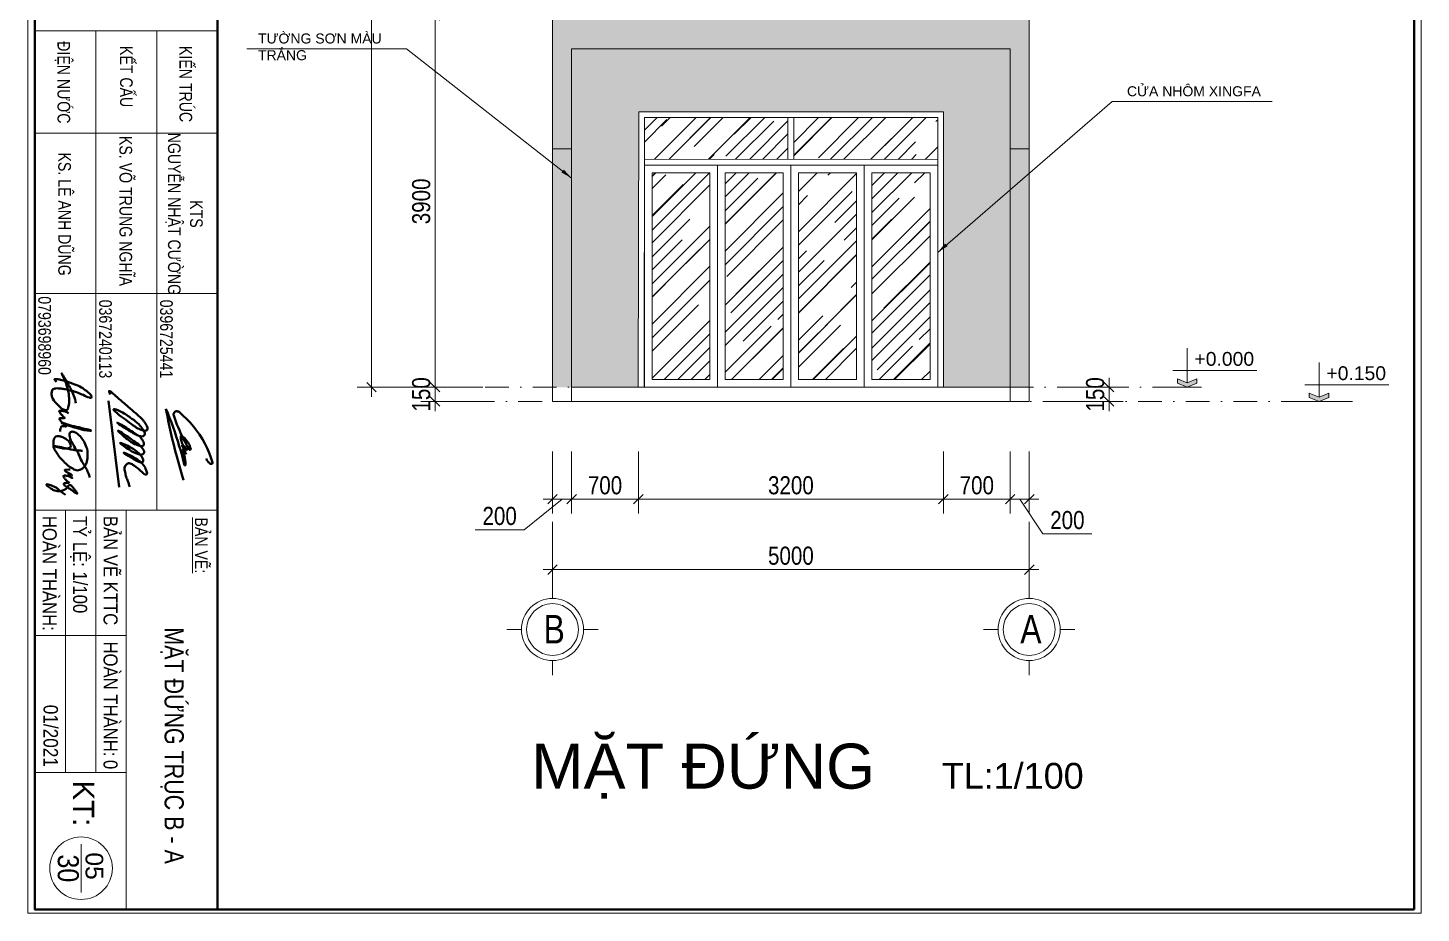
# Model space of a CAD drawing. Header units: inches. Extents: x 921646 to 2157952, y -92667 to 262089.
# Drawn here: x 1945051 to 1959666, y 166334 to 175624 of the extents above; entities that cross this region are included whole.
import ezdxf
from ezdxf.enums import TextEntityAlignment as Align

# ---------------------------------------------------------------- set-up
doc = ezdxf.new("R2010")
doc.units = ezdxf.units.IN
doc.header["$MEASUREMENT"] = 0
doc.linetypes.add('DASHDOT', pattern=[1, 0.5, -0.25, 0, -0.25])
doc.layers.get('0').update_dxf_attribs({"lineweight": 9})
doc.layers.get('DEFPOINTS').update_dxf_attribs({"lineweight": 9})
doc.layers.add('02-TEXT', color=7, linetype='Continuous')
for name, color, linetype, lineweight in [('04-TRUC', 40, 'DASHDOT', 9), ('09-DIMOUT', 251, 'Continuous', 9), ('11 CUA', 42, 'Continuous', 15), ('13 TRICH DAN', 134, 'Continuous', 9), ('13-VATDUNG', 104, 'Continuous', 13), ('15 TEXT', 134, 'Continuous', 15), ('6 DIM KICH THUOC', 8, 'Continuous', 9), ('Cp Net Manh 0.15', 8, 'Continuous', 15), ('Cp Net Thep 0.40', 2, 'Continuous', 40), ('Cp Text 0.15', 3, 'Continuous', 15), ('dim', 252, 'Continuous', 9)]:
    doc.layers.add(name, color=color, linetype=linetype, lineweight=lineweight)
doc.styles.add('ARIAL', font='arial.ttf')
doc.styles.add('C', font='VHARIAL.TTF')
doc.styles.add('CHU', font='arial.ttf')
doc.styles.add('IN', font='VHARIAL.TTF')
doc.styles.add('tvsimil', font='tvsimli.shx', dxfattribs={"width": 0.85})
doc.styles.add('VHELVEN', font='VHELVEN.TTF')
doc.styles.add('VNI-HELVE', font='VHELVEB.TTF', dxfattribs={"width": 0.8})
doc.dimstyles.new('DIM 100 - cp1601 nho', dxfattribs={"dimtxt": 190, "dimasz": 100, "dimexe": 150, "dimexo": 100, "dimgap": 50, "dimtad": 1, "dimdec": 0, "dimrnd": 1, "dimzin": 0, "dimdsep": 32, "dimtxsty": 'tvsimil', "dimblk": 'OBLIQUE', "dimcen": -0.09, "dimdle": 100, "dimclrd": 15, "dimclre": 15, "dimclrt": 3, "dimadec": 0, "dimazin": 0, "dimtfac": 1, "dimtdec": 0, "dimtix": 1, "dimtmove": 1, "dimatfit": 3, "dimfxl": 500, "dimfxlon": 1, "dimtolj": 1, "dimtzin": 0, "dimlwd": -1, "dimlwe": -1, "dimarcsym": 0})
doc.dimstyles.new('VJC100', dxfattribs={"dimscale": 1.2, "dimtxt": 200, "dimasz": 100, "dimexe": 100, "dimexo": 0, "dimgap": 60, "dimtad": 1, "dimdec": 0, "dimlfac": -1, "dimzin": 9, "dimdsep": 46, "dimtxsty": 'CHU', "dimblk": 'ARCHTICK', "dimcen": 0.9, "dimdle": 100, "dimclrd": 251, "dimclre": 251, "dimclrt": 3, "dimadec": 0, "dimazin": 0, "dimtfac": 1, "dimtdec": 0, "dimtix": 1, "dimtmove": 2, "dimatfit": 3, "dimfxl": 500, "dimtolj": 1, "dimtzin": 0, "dimlwd": 13, "dimlwe": 9, "dimarcsym": 0})

# ---------------------------------------------------------------- blocks, each defined once
blk = doc.blocks.new('_Oblique')
at = {"color": 0, "linetype": 'ByBlock', "lineweight": -2}
blk.add_line((-0.5, -0.5), (0.5, 0.5), dxfattribs=at)
blk = doc.blocks.new('*D185')
at = {"layer": 'DEFPOINTS', "color": 0, "transparency": 16777216}
for p in [(1949323, 175753), (1949795, 175753), (1949795, 171853)]:
    blk.add_point(p, dxfattribs=at)
at = {"layer": 'dim', "color": 15, "linetype": 'Continuous', "transparency": 16777216}
for p, q in [((1949323, 171753), (1949323, 175853)), ((1949695, 175753), (1949173, 175753)), ((1949695, 171853), (1949173, 171853))]:
    blk.add_line(p, q, dxfattribs=at)
at = {"layer": 'dim', "color": 15, "transparency": 16777216, "xscale": 100, "yscale": 100, "zscale": 100}
for p, rotation in [((1949323, 175753), 90), ((1949323, 171853), 270)]:
    blk.add_blockref('_Oblique', p, dxfattribs=dict(at, rotation=rotation))
at = {"layer": 'dim', "color": 3, "transparency": 16777216, "insert": (1949178, 173803), "char_height": 190, "attachment_point": 5, "rotation": 90, "style": 'tvsimil'}
blk.add_mtext('\\A1;3900', dxfattribs=at)
blk = doc.blocks.new('*D188')
at = {"layer": 'DEFPOINTS', "color": 0, "transparency": 16777216}
for p in [(1949795, 183853), (1948656, 171853), (1949795, 171853)]:
    blk.add_point(p, dxfattribs=at)
at = {"layer": 'dim', "color": 15, "linetype": 'Continuous', "transparency": 16777216}
for p, q in [((1949156, 183853), (1948506, 183853)), ((1948656, 183953), (1948656, 171753)), ((1949156, 171853), (1948506, 171853))]:
    blk.add_line(p, q, dxfattribs=at)
at = {"layer": 'dim', "color": 15, "transparency": 16777216, "xscale": 100, "yscale": 100, "zscale": 100}
for p, rotation in [((1948656, 183853), 90), ((1948656, 171853), 270)]:
    blk.add_blockref('_Oblique', p, dxfattribs=dict(at, rotation=rotation))
at = {"layer": 'dim', "color": 3, "transparency": 16777216, "insert": (1948511, 177853), "char_height": 190, "attachment_point": 5, "rotation": 90, "style": 'tvsimil'}
blk.add_mtext('\\A1;12000', dxfattribs=at)
blk = doc.blocks.new('*D189')
at = {"layer": 'DEFPOINTS', "color": 0, "transparency": 16777216}
for p in [(1950175, 171853), (1949323, 171703), (1950175, 171703)]:
    blk.add_point(p, dxfattribs=at)
at = {"layer": 'dim', "color": 15, "linetype": 'Continuous', "transparency": 16777216}
for p, q in [((1949323, 171853), (1949323, 171953)), ((1949823, 171853), (1949173, 171853)), ((1949323, 171853), (1949323, 171703)), ((1949823, 171703), (1949173, 171703)), ((1949323, 171703), (1949323, 171603))]:
    blk.add_line(p, q, dxfattribs=at)
at = {"layer": 'dim', "color": 15, "transparency": 16777216, "xscale": 100, "yscale": 100, "zscale": 100}
for p, rotation in [((1949323, 171853), 270), ((1949323, 171703), 90)]:
    blk.add_blockref('_Oblique', p, dxfattribs=dict(at, rotation=rotation))
at = {"layer": 'dim', "color": 3, "transparency": 16777216, "insert": (1949178, 171778), "char_height": 190, "attachment_point": 5, "rotation": 90, "style": 'tvsimil'}
blk.add_mtext('\\A1;150', dxfattribs=at)
blk = doc.blocks.new('*D190')
at = {"layer": 'DEFPOINTS', "color": 0, "transparency": 16777216}
for p in [(1950555, 170927), (1955555, 170927), (1955555, 169939)]:
    blk.add_point(p, dxfattribs=at)
at = {"layer": 'dim', "color": 15, "linetype": 'Continuous', "transparency": 16777216}
for p, q in [((1950555, 170439), (1950555, 169789)), ((1955555, 170439), (1955555, 169789)), ((1950455, 169939), (1955655, 169939))]:
    blk.add_line(p, q, dxfattribs=at)
at = {"layer": 'dim', "color": 15, "transparency": 16777216, "xscale": 100, "yscale": 100, "zscale": 100, "rotation": 180}
blk.add_blockref('_Oblique', (1950555, 169939), dxfattribs=at)
at = {"layer": 'dim', "color": 15, "transparency": 16777216, "xscale": 100, "yscale": 100, "zscale": 100}
blk.add_blockref('_Oblique', (1955555, 169939), dxfattribs=at)
at = {"layer": 'dim', "color": 3, "transparency": 16777216, "insert": (1953055, 170084), "char_height": 190, "attachment_point": 5, "style": 'tvsimil'}
blk.add_mtext('\\A1;5000', dxfattribs=at)
blk = doc.blocks.new('cao do')
at = {"layer": '15 TEXT'}
h = blk.add_hatch(color=256, dxfattribs=at)
h.dxf.hatch_style = 1
h.paths.add_polyline_path([(155, 47), (261, 90), (261, 42), (155, 0), (49, 42), (49, 90)])
for p, q in [((0, 181), (911, 181)), ((0, 0), (310, 0))]:
    blk.add_line(p, q, dxfattribs=at)
blk.add_lwpolyline([(155, 424), (155, 47)], dxfattribs=at)
blk.add_lwpolyline([(155, 47), (261, 90), (261, 42), (155, 0), (49, 42), (49, 90)], close=True, dxfattribs=at)
at = {"layer": '15 TEXT', "color": 3, "style": 'ARIAL'}
blk.add_attdef('%%P0,000', text='', height=150, dxfattribs=at).set_placement((558, 307), align=Align.MIDDLE_CENTER)
blk = doc.blocks.new('*D142')
at = {"layer": 'DEFPOINTS', "color": 0, "transparency": 16777216}
for p in [(1950555, 171703), (1950755, 171703), (1950755, 170678)]:
    blk.add_point(p, dxfattribs=at)
at = {"layer": 'dim', "color": 15, "linetype": 'Continuous', "transparency": 16777216}
for p, q in [((1950555, 171178), (1950555, 170528)), ((1950755, 171178), (1950755, 170528)), ((1950655, 170678), (1950257, 170356)), ((1950455, 170678), (1950855, 170678)), ((1950257, 170356), (1949742, 170356))]:
    blk.add_line(p, q, dxfattribs=at)
at = {"layer": 'dim', "color": 15, "transparency": 16777216, "xscale": 100, "yscale": 100, "zscale": 100, "rotation": 180}
blk.add_blockref('_Oblique', (1950555, 170678), dxfattribs=at)
at = {"layer": 'dim', "color": 15, "transparency": 16777216, "xscale": 100, "yscale": 100, "zscale": 100}
blk.add_blockref('_Oblique', (1950755, 170678), dxfattribs=at)
at = {"layer": 'dim', "color": 3, "transparency": 16777216, "insert": (1950000, 170501), "char_height": 190, "attachment_point": 5, "style": 'tvsimil'}
blk.add_mtext('\\A1;200', dxfattribs=at)
blk = doc.blocks.new('*D143')
at = {"layer": 'DEFPOINTS', "color": 0, "transparency": 16777216}
for p in [(1951455, 171853), (1950755, 171703), (1951455, 170678)]:
    blk.add_point(p, dxfattribs=at)
at = {"layer": 'dim', "color": 15, "linetype": 'Continuous', "transparency": 16777216}
for p, q in [((1950755, 171178), (1950755, 170528)), ((1951455, 171178), (1951455, 170528)), ((1950655, 170678), (1951555, 170678))]:
    blk.add_line(p, q, dxfattribs=at)
at = {"layer": 'dim', "color": 15, "transparency": 16777216, "xscale": 100, "yscale": 100, "zscale": 100, "rotation": 180}
blk.add_blockref('_Oblique', (1950755, 170678), dxfattribs=at)
at = {"layer": 'dim', "color": 15, "transparency": 16777216, "xscale": 100, "yscale": 100, "zscale": 100}
blk.add_blockref('_Oblique', (1951455, 170678), dxfattribs=at)
at = {"layer": 'dim', "color": 3, "transparency": 16777216, "insert": (1951105, 170823), "char_height": 190, "attachment_point": 5, "style": 'tvsimil'}
blk.add_mtext('\\A1;700', dxfattribs=at)
blk = doc.blocks.new('*D144')
at = {"layer": 'DEFPOINTS', "color": 0, "transparency": 16777216}
for p in [(1951455, 171853), (1954655, 171853), (1954655, 170678)]:
    blk.add_point(p, dxfattribs=at)
at = {"layer": 'dim', "color": 15, "linetype": 'Continuous', "transparency": 16777216}
for p, q in [((1951455, 171178), (1951455, 170528)), ((1954655, 171178), (1954655, 170528)), ((1951355, 170678), (1954755, 170678))]:
    blk.add_line(p, q, dxfattribs=at)
at = {"layer": 'dim', "color": 15, "transparency": 16777216, "xscale": 100, "yscale": 100, "zscale": 100, "rotation": 180}
blk.add_blockref('_Oblique', (1951455, 170678), dxfattribs=at)
at = {"layer": 'dim', "color": 15, "transparency": 16777216, "xscale": 100, "yscale": 100, "zscale": 100}
blk.add_blockref('_Oblique', (1954655, 170678), dxfattribs=at)
at = {"layer": 'dim', "color": 3, "transparency": 16777216, "insert": (1953055, 170823), "char_height": 190, "attachment_point": 5, "style": 'tvsimil'}
blk.add_mtext('\\A1;3200', dxfattribs=at)
blk = doc.blocks.new('*D145')
at = {"layer": 'DEFPOINTS', "color": 0, "transparency": 16777216}
for p in [(1954655, 171853), (1955355, 171853), (1955355, 170678)]:
    blk.add_point(p, dxfattribs=at)
at = {"layer": 'dim', "color": 15, "linetype": 'Continuous', "transparency": 16777216}
for p, q in [((1954655, 171178), (1954655, 170528)), ((1955355, 171178), (1955355, 170528)), ((1954555, 170678), (1955455, 170678))]:
    blk.add_line(p, q, dxfattribs=at)
at = {"layer": 'dim', "color": 15, "transparency": 16777216, "xscale": 100, "yscale": 100, "zscale": 100, "rotation": 180}
blk.add_blockref('_Oblique', (1954655, 170678), dxfattribs=at)
at = {"layer": 'dim', "color": 15, "transparency": 16777216, "xscale": 100, "yscale": 100, "zscale": 100}
blk.add_blockref('_Oblique', (1955355, 170678), dxfattribs=at)
at = {"layer": 'dim', "color": 3, "transparency": 16777216, "insert": (1955005, 170823), "char_height": 190, "attachment_point": 5, "style": 'tvsimil'}
blk.add_mtext('\\A1;700', dxfattribs=at)
blk = doc.blocks.new('*D146')
at = {"layer": 'DEFPOINTS', "color": 0, "transparency": 16777216}
for p in [(1955355, 171853), (1955555, 171703), (1955555, 170678)]:
    blk.add_point(p, dxfattribs=at)
at = {"layer": 'dim', "color": 15, "linetype": 'Continuous', "transparency": 16777216}
for p, q in [((1955355, 171178), (1955355, 170528)), ((1955555, 171178), (1955555, 170528)), ((1955255, 170678), (1955655, 170678)), ((1955455, 170678), (1955697, 170313)), ((1955697, 170313), (1956212, 170313))]:
    blk.add_line(p, q, dxfattribs=at)
at = {"layer": 'dim', "color": 15, "transparency": 16777216, "xscale": 100, "yscale": 100, "zscale": 100, "rotation": 180}
blk.add_blockref('_Oblique', (1955355, 170678), dxfattribs=at)
at = {"layer": 'dim', "color": 15, "transparency": 16777216, "xscale": 100, "yscale": 100, "zscale": 100}
blk.add_blockref('_Oblique', (1955555, 170678), dxfattribs=at)
at = {"layer": 'dim', "color": 3, "transparency": 16777216, "insert": (1955955, 170458), "char_height": 190, "attachment_point": 5, "style": 'tvsimil'}
blk.add_mtext('\\A1;200', dxfattribs=at)
blk = doc.blocks.new('*D147')
at = {"layer": 'DEFPOINTS', "color": 0, "transparency": 16777216}
for p in [(1955555, 171853), (1955555, 171703), (1956392, 171703)]:
    blk.add_point(p, dxfattribs=at)
at = {"layer": 'dim', "color": 15, "linetype": 'Continuous', "transparency": 16777216}
for p, q in [((1956392, 171853), (1956392, 171953)), ((1955892, 171853), (1956542, 171853)), ((1956392, 171853), (1956392, 171703)), ((1955892, 171703), (1956542, 171703)), ((1956392, 171703), (1956392, 171603))]:
    blk.add_line(p, q, dxfattribs=at)
at = {"layer": 'dim', "color": 15, "transparency": 16777216, "xscale": 100, "yscale": 100, "zscale": 100}
for p, rotation in [((1956392, 171853), 270), ((1956392, 171703), 90)]:
    blk.add_blockref('_Oblique', p, dxfattribs=dict(at, rotation=rotation))
at = {"layer": 'dim', "color": 3, "transparency": 16777216, "insert": (1956247, 171778), "char_height": 190, "attachment_point": 5, "rotation": 90, "style": 'tvsimil'}
blk.add_mtext('\\A1;150', dxfattribs=at)
blk = doc.blocks.new('_ArchTick')
at = {"layer": 'dim', "const_width": 0.15}
blk.add_lwpolyline([(0.2, 0.2), (-0.2, -0.2)], dxfattribs=at)
blk = doc.blocks.new('Khung Ht dep')
for p, q in [((17870, 4392), (17870, 1792)), ((19329, 4392), (19329, 1792)), ((21612, 4392), (21612, 1792)), ((24693, 4392), (24693, 1792)), ((17870, 3525), (24693, 3525)), ((24693, 3092), (30380, 3092)), ((17870, 2658), (24693, 2658))]:
    blk.add_line(p, q)
at = {"ltscale": 100}
blk.add_line((29447, 2449), (30135, 2449), dxfattribs=at)
blk.add_circle((29791, 2449), 445, dxfattribs=at)
at = {"layer": 'Cp Net Thep 0.40', "color": 106}
blk.add_line((3162, 4392), (30380, 4392), dxfattribs=at)
at = {"layer": 'Cp Net Thep 0.40'}
for p, q in [((23620, 4135), (23682, 4174)), ((23682, 4174), (23746, 4209)), ((23746, 4209), (23811, 4242)), ((23811, 4242), (23878, 4271)), ((23878, 4271), (23946, 4297)), ((23946, 4297), (24016, 4319)), ((23959, 4230), (23967, 4233)), ((23967, 4233), (23976, 4236)), ((23976, 4236), (23984, 4240)), ((23984, 4240), (23991, 4245)), ((23991, 4245), (23999, 4250)), ((23999, 4250), (24006, 4255)), ((24006, 4255), (24012, 4262)), ((24012, 4262), (24019, 4268)), ((24016, 4319), (24019, 4320)), ((24019, 4320), (24021, 4320)), ((24019, 4268), (24024, 4275)), ((24021, 4320), (24024, 4319)), ((24024, 4319), (24027, 4318)), ((24024, 4275), (24029, 4283)), ((24027, 4318), (24030, 4317)), ((24029, 4283), (24033, 4291)), ((24030, 4317), (24032, 4315)), ((24032, 4315), (24034, 4313)), ((24033, 4291), (24037, 4299)), ((24034, 4313), (24036, 4310)), ((24036, 4310), (24037, 4308)), ((24037, 4308), (24037, 4305)), ((24037, 4305), (24038, 4302)), ((24038, 4302), (24037, 4299)), ((23395, 3950), (23448, 4000)), ((23448, 4000), (23503, 4048)), ((23503, 4048), (23560, 4093)), ((23560, 4093), (23620, 4135)), ((23733, 3971), (23717, 3960)), ((23750, 3980), (23733, 3971)), ((23767, 3989), (23750, 3980)), ((23753, 3944), (23792, 3965)), ((23785, 3996), (23767, 3989)), ((23803, 4003), (23785, 3996)), ((23792, 3965), (23830, 3987)), ((23822, 4008), (23803, 4003)), ((23822, 4008), (23819, 4007)), ((23825, 4008), (23822, 4008)), ((23827, 4008), (23825, 4008)), ((23830, 4006), (23827, 4008)), ((23832, 4005), (23830, 4006)), ((23830, 3987), (23832, 3989)), ((23834, 4002), (23832, 4005)), ((23832, 3989), (23834, 3991)), ((23835, 4000), (23834, 4002)), ((23834, 3991), (23835, 3994)), ((23836, 3997), (23835, 4000)), ((23835, 3994), (23836, 3997)), ((23288, 3823), (23286, 3813)), ((23286, 3813), (23287, 3803)), ((23287, 3803), (23290, 3793)), ((23292, 3833), (23288, 3823)), ((23290, 3793), (23295, 3785)), ((23297, 3842), (23292, 3833)), ((23295, 3785), (23302, 3777)), ((23297, 3842), (23345, 3897)), ((23302, 3777), (23310, 3771)), ((23310, 3771), (23319, 3767)), ((23319, 3767), (23329, 3765)), ((23339, 3765), (23349, 3767)), ((23345, 3897), (23395, 3950)), ((23349, 3767), (23391, 3781)), ((23391, 3781), (23432, 3797)), ((23432, 3797), (23473, 3813)), ((23473, 3813), (23514, 3830)), ((23580, 3781), (23513, 3758)), ((23514, 3830), (23555, 3847)), ((23555, 3847), (23595, 3865)), ((23647, 3804), (23580, 3781)), ((23595, 3865), (23635, 3884)), ((23634, 3876), (23633, 3874)), ((23633, 3874), (23634, 3872)), ((23635, 3879), (23634, 3877)), ((23634, 3877), (23634, 3876)), ((23634, 3872), (23634, 3871)), ((23634, 3871), (23635, 3869)), ((23635, 3884), (23641, 3887)), ((23641, 3887), (23635, 3879)), ((23635, 3869), (23636, 3868)), ((23636, 3868), (23637, 3867)), ((23637, 3867), (23639, 3866)), ((23639, 3866), (23640, 3866)), ((23640, 3866), (23642, 3866)), ((23641, 3887), (23675, 3903)), ((23646, 3894), (23641, 3887)), ((23642, 3866), (23660, 3867)), ((23642, 3866), (23644, 3866)), ((23659, 3909), (23646, 3894)), ((23714, 3825), (23647, 3804)), ((23672, 3923), (23659, 3909)), ((23660, 3867), (23678, 3869)), ((23686, 3936), (23672, 3923)), ((23675, 3903), (23714, 3923)), ((23678, 3869), (23696, 3872)), ((23678, 3747), (23763, 3768)), ((23701, 3949), (23686, 3936)), ((23696, 3872), (23714, 3877)), ((23717, 3960), (23701, 3949)), ((23714, 3923), (23753, 3944)), ((23714, 3877), (23731, 3882)), ((23782, 3846), (23714, 3825)), ((23731, 3882), (23748, 3889)), ((23748, 3889), (23765, 3896)), ((23763, 3768), (23848, 3789)), ((23765, 3896), (23772, 3900)), ((23769, 3896), (23768, 3895)), ((23768, 3895), (23768, 3893)), ((23768, 3893), (23768, 3892)), ((23768, 3892), (23768, 3891)), ((23768, 3891), (23769, 3890)), ((23772, 3900), (23769, 3896)), ((23769, 3890), (23769, 3889)), ((23769, 3889), (23770, 3888)), ((23770, 3888), (23772, 3887)), ((23772, 3900), (23781, 3905)), ((23773, 3902), (23772, 3900)), ((23772, 3887), (23773, 3887)), ((23778, 3908), (23773, 3902)), ((23773, 3887), (23774, 3887)), ((23774, 3887), (23775, 3887)), ((23775, 3887), (23777, 3887)), ((23777, 3887), (23787, 3891)), ((23783, 3913), (23778, 3908)), ((23781, 3905), (23797, 3914)), ((23849, 3866), (23782, 3846)), ((23787, 3919), (23783, 3913)), ((23793, 3924), (23787, 3919)), ((23787, 3891), (23798, 3895)), ((23798, 3929), (23793, 3924)), ((23797, 3914), (23812, 3924)), ((23803, 3934), (23798, 3929)), ((23798, 3895), (23808, 3899)), ((23809, 3938), (23803, 3934)), ((23808, 3899), (23818, 3904)), ((23815, 3943), (23809, 3938)), ((23812, 3924), (23826, 3936)), ((23821, 3947), (23815, 3943)), ((23818, 3904), (23828, 3908)), ((23827, 3951), (23821, 3947)), ((23826, 3936), (23840, 3948)), ((23834, 3954), (23827, 3951)), ((23828, 3908), (23839, 3913)), ((23835, 3955), (23834, 3954)), ((23836, 3955), (23835, 3955)), ((23837, 3956), (23836, 3955)), ((23838, 3955), (23837, 3956)), ((23838, 3900), (23837, 3899)), ((23837, 3899), (23837, 3898)), ((23837, 3898), (23837, 3897)), ((23837, 3897), (23837, 3897)), ((23837, 3897), (23837, 3896)), ((23837, 3896), (23838, 3895)), ((23839, 3955), (23838, 3955)), ((23843, 3904), (23838, 3900)), ((23838, 3900), (23838, 3900)), ((23838, 3895), (23839, 3894)), ((23838, 3895), (23838, 3895)), ((23840, 3954), (23839, 3955)), ((23839, 3913), (23849, 3918)), ((23839, 3894), (23840, 3894)), ((23841, 3953), (23840, 3954)), ((23840, 3948), (23841, 3949)), ((23840, 3894), (23841, 3894)), ((23841, 3952), (23841, 3953)), ((23841, 3951), (23841, 3952)), ((23841, 3950), (23841, 3951)), ((23841, 3949), (23841, 3950)), ((23841, 3894), (23857, 3900)), ((23841, 3894), (23842, 3894)), ((23847, 3908), (23843, 3904)), ((23852, 3912), (23847, 3908)), ((23848, 3789), (23933, 3811)), ((23849, 3918), (23859, 3923)), ((23917, 3885), (23849, 3866)), ((23857, 3916), (23852, 3912)), ((23862, 3920), (23857, 3916)), ((23857, 3900), (23874, 3906)), ((23859, 3923), (23869, 3928)), ((23867, 3924), (23862, 3920)), ((23872, 3928), (23867, 3924)), ((23869, 3928), (23878, 3934)), ((23877, 3931), (23872, 3928)), ((23874, 3906), (23891, 3911)), ((23882, 3935), (23877, 3931)), ((23878, 3934), (23888, 3939)), ((23887, 3938), (23882, 3935)), ((23892, 3942), (23887, 3938)), ((23888, 3939), (23898, 3945)), ((23891, 3911), (23908, 3916)), ((23898, 3945), (23892, 3942)), ((23908, 3916), (23926, 3920)), ((23985, 3903), (23917, 3885)), ((23926, 3920), (23943, 3924)), ((23933, 3811), (24017, 3834)), ((23943, 3924), (23960, 3927)), ((23960, 3927), (23978, 3930)), ((23978, 3930), (23996, 3932)), ((24054, 3920), (23985, 3903)), ((23996, 3932), (24013, 3934)), ((24013, 3934), (24031, 3935)), ((24017, 3834), (24102, 3857)), ((24031, 3935), (24049, 3936)), ((24049, 3936), (24051, 3936)), ((24051, 3936), (24052, 3935)), ((24052, 3935), (24054, 3935)), ((24054, 3935), (24055, 3933)), ((24055, 3921), (24054, 3920)), ((24055, 3933), (24057, 3932)), ((24056, 3923), (24055, 3921)), ((24057, 3925), (24056, 3923)), ((24057, 3932), (24057, 3930)), ((24057, 3930), (24058, 3928)), ((24058, 3926), (24057, 3925)), ((24058, 3928), (24058, 3926)), ((24102, 3857), (24186, 3882)), ((24186, 3882), (24270, 3907)), ((23315, 3683), (23250, 3657)), ((23250, 3657), (23336, 3673)), ((23381, 3709), (23315, 3683)), ((23329, 3765), (23339, 3765)), ((23336, 3673), (23422, 3690)), ((23447, 3734), (23381, 3709)), ((23422, 3690), (23507, 3708)), ((23513, 3758), (23447, 3734)), ((23507, 3708), (23593, 3727)), ((23593, 3727), (23678, 3747)), ((23140, 2839), (24368, 2993))]:
    blk.add_line(p, q, dxfattribs=at)
at = {"layer": 'Cp Net Thep 0.40', "color": 106, "flags": 128}
blk.add_lwpolyline([(30380, 21415), (30380, 1792), (3162, 1792), (3162, 21415)], close=True, dxfattribs=at)
at = {"layer": 'Cp Net Thep 0.40'}
for points, knots in [([(23048, 2865), (23027, 2855), (22967, 2827), (23089, 2961), (23141, 3026), (23235, 3131), (23301, 3212), (23365, 3283), (23407, 3328), (23451, 3358), (23487, 3381), (23521, 3395), (23561, 3395), (23568, 3339), (23546, 3285), (23502, 3202), (23420, 3102), (23362, 3014), (23226, 2858), (23293, 3025), (23338, 3094), (23401, 3184), (23458, 3266), (23532, 3317), (23579, 3355), (23637, 3358), (23649, 3299), (23615, 3216), (23554, 3120), (23507, 3035), (23410, 2909), (23518, 3089), (23577, 3172), (23623, 3262), (23682, 3316), (23722, 3336), (23757, 3349), (23789, 3323), (23776, 3272), (23749, 3197), (23690, 3105), (23495, 2886), (23657, 3127), (23724, 3218), (23777, 3295), (23829, 3335), (23885, 3357), (23912, 3305), (23897, 3260), (23876, 3200), (23828, 3122), (23678, 2900), (23820, 3214), (23906, 3293), (23963, 3333), (24034, 3335), (23994, 3240), (23959, 3185), (23849, 2992), (23925, 3183), (23976, 3254), (24039, 3333), (24101, 3366), (24142, 3383), (24187, 3393), (24190, 3353), (24150, 3318), (24111, 3267), (24064, 3217), (24041, 3171), (24013, 3123), (24050, 3090), (24084, 3061), (24143, 3072), (24204, 3086), (24264, 3106), (24315, 3128), (24348, 3136), (24364, 3141)], [0, 0, 0, 0, 51.710473, 147.461102, 304.551356, 404.767039, 546.940695, 624.788455, 689.478259, 731.080875, 784.561777, 815.459374, 843.390665, 888.114665, 947.720955, 1025.419846, 1169.483132, 1311.324045, 1427.165376, 1532.24979, 1636.747447, 1723.463988, 1850.957465, 1937.328975, 1988.752564, 2035.817621, 2074.578669, 2138.526707, 2310.868321, 2393.623073, 2474.71882, 2623.349347, 2707.399684, 2840.695322, 2906.201923, 2943.287014, 2977.221315, 3009.00854, 3044.265978, 3119.745514, 3247.13431, 3428.959357, 3621.362754, 3725.903667, 3830.193707, 3882.172824, 3930.050327, 3980.285684, 4014.172464, 4073.273477, 4165.999081, 4325.177942, 4566.136162, 4687.47574, 4728.64301, 4781.585804, 4834.609694, 4950.479045, 5086.399486, 5189.656801, 5331.497266, 5415.50268, 5481.733535, 5534.311929, 5562.397061, 5589.820556, 5622.057586, 5719.025691, 5783.787922, 5823.887591, 5879.16188, 5920.709372, 5954.25218, 6012.052625, 6082.250546, 6148.662441, 6199.929772, 6249.335308, 6249.335308, 6249.335308, 6249.335308]), ([(22867, 2100), (22864, 2097), (22858, 2090), (22847, 2081), (22839, 2075), (22827, 2069), (22829, 2088), (22829, 2106), (22833, 2132), (22838, 2164), (22853, 2205), (22868, 2269), (22905, 2354), (22938, 2448), (22993, 2518), (23032, 2569), (23062, 2593), (23087, 2604), (23098, 2587), (23086, 2543), (23057, 2485), (23023, 2402), (22993, 2317), (22978, 2236), (22962, 2172), (22963, 2126), (22957, 2089), (22970, 2064), (22977, 2039), (23005, 2035), (23033, 2026), (23069, 2031), (23134, 2049), (23191, 2119), (23259, 2174), (23273, 2227), (23264, 2262), (23221, 2268), (23168, 2282), (23096, 2278), (23019, 2274), (22922, 2245), (22868, 2227), (22721, 2158), (22812, 2211), (22876, 2258), (22984, 2308), (23068, 2353), (23137, 2368), (23173, 2375)], [0, 0, 0, 0, 13.195619, 28.067532, 40.387153, 47.476101, 58.9671, 78.072193, 111.927883, 133.823251, 175.228045, 243.170918, 332.158683, 452.221605, 537.075219, 601.082379, 639.224936, 658.085394, 668.241482, 690.301471, 787.641594, 866.303336, 957.879981, 1058.626494, 1113.601905, 1154.367944, 1197.553444, 1218.470011, 1241.195908, 1268.27687, 1293.377523, 1329.913768, 1376.025481, 1492.001749, 1592.984356, 1625.868514, 1653.4531, 1687.775156, 1742.133602, 1823.505494, 1897.55924, 1978.965745, 2101.574383, 2188.932234, 2200.956226, 2378.325866, 2453.964839, 2553.606175, 2663.097111, 2663.097111, 2663.097111, 2663.097111]), ([(23318, 2270), (23312, 2263), (23294, 2241), (23284, 2203), (23279, 2167), (23277, 2149), (23281, 2133), (23296, 2142), (23310, 2150), (23328, 2162), (23346, 2182), (23363, 2193), (23384, 2226), (23383, 2190), (23384, 2173), (23382, 2153), (23387, 2140), (23402, 2140), (23417, 2153), (23444, 2168), (23480, 2238), (23514, 2330), (23543, 2455), (23561, 2511), (23566, 2613), (23546, 2546), (23539, 2496), (23507, 2400), (23493, 2310), (23464, 2230), (23453, 2195), (23450, 2166), (23466, 2198), (23477, 2210), (23486, 2229), (23507, 2244), (23500, 2220), (23499, 2205), (23499, 2187), (23497, 2166), (23524, 2165), (23543, 2149), (23563, 2149), (23573, 2149)], [0, 0, 0, 0, 26.407278, 83.542263, 114.557292, 134.094803, 142.102859, 153.635787, 172.54052, 194.993385, 219.064193, 248.1547, 270.915111, 288.901392, 318.971016, 336.948775, 345.260726, 356.167164, 375.249038, 405.052406, 444.709346, 604.36234, 713.243198, 797.769891, 850.740331, 877.165884, 947.835109, 1033.18455, 1164.79583, 1225.648147, 1282.282785, 1284.827302, 1303.35697, 1333.459371, 1357.161168, 1370.367698, 1383.615977, 1406.029269, 1424.40626, 1439.160992, 1459.190605, 1487.209139, 1516.083468, 1516.083468, 1516.083468, 1516.083468]), ([(23849, 2468), (23848, 2450), (23846, 2407), (23834, 2311), (23813, 2221), (23790, 2129), (23790, 2102), (23779, 2066), (23796, 2089), (23797, 2116), (23811, 2165), (23821, 2217), (23816, 2260), (23808, 2296), (23773, 2305), (23740, 2290), (23708, 2271), (23685, 2239), (23666, 2207), (23647, 2169), (23642, 2131), (23641, 2089), (23672, 2065), (23714, 2055), (23764, 2055), (23824, 2060), (23872, 2101), (23939, 2137), (23995, 2199), (24064, 2256), (24094, 2318), (24131, 2370), (24129, 2425), (24098, 2479), (24041, 2526), (23950, 2540), (23849, 2547), (23756, 2509), (23674, 2467), (23619, 2409), (23577, 2360), (23572, 2282), (23671, 2285), (23744, 2327), (23825, 2373), (23906, 2422), (23990, 2450), (24061, 2499), (24127, 2535), (24185, 2560), (24221, 2571), (24232, 2574)], [0, 0, 0, 0, 56.382115, 126.371781, 290.429567, 345.042978, 388.331159, 402.812357, 412.95854, 446.446507, 498.45499, 556.956879, 605.198074, 631.136176, 658.44799, 699.558755, 736.098491, 770.286992, 814.997954, 849.236833, 896.182136, 930.171878, 966.094488, 1003.277065, 1060.292638, 1114.454223, 1179.656623, 1242.127489, 1341.032841, 1427.878598, 1508.614689, 1546.863637, 1614.569899, 1659.230534, 1732.047856, 1825.694893, 1931.818664, 2030.794185, 2122.24595, 2205.45075, 2267.989042, 2319.690373, 2390.946317, 2490.466257, 2591.541033, 2666.186819, 2775.547166, 2850.773912, 2924.987818, 3002.149058, 3037.826421, 3037.826421, 3037.826421, 3037.826421]), ([(24118, 2293), (24118, 2278), (24118, 2256), (24119, 2204), (24154, 2243), (24167, 2275), (24181, 2302), (24213, 2330), (24174, 2280), (24204, 2261), (24217, 2289), (24227, 2301), (24241, 2332), (24225, 2311), (24221, 2295), (24210, 2270), (24206, 2241), (24200, 2218), (24208, 2192), (24233, 2209), (24261, 2227), (24281, 2251), (24310, 2289), (24304, 2248), (24309, 2230), (24308, 2204), (24330, 2202), (24346, 2219), (24364, 2244), (24386, 2279), (24409, 2317), (24435, 2351), (24452, 2369), (24463, 2400), (24426, 2377), (24404, 2361), (24373, 2334), (24348, 2318), (24337, 2296), (24338, 2272), (24359, 2260), (24382, 2246), (24403, 2218), (24419, 2178), (24427, 2136), (24422, 2093), (24409, 2054), (24388, 2017), (24359, 1988), (24349, 1958), (24321, 1956), (24333, 1989), (24339, 2018), (24355, 2062), (24380, 2104), (24409, 2138), (24442, 2178), (24461, 2206), (24475, 2226)], [0, 0, 0, 0, 50.939403, 76.354963, 108.065557, 148.865754, 195.223711, 204.727523, 250.89264, 261.806989, 290.897027, 311.535171, 331.987888, 343.220508, 366.940765, 390.794433, 420.92424, 452.558432, 468.406064, 479.882438, 525.579601, 572.000511, 593.932623, 619.737879, 646.259923, 665.383245, 681.327226, 699.021732, 732.034368, 776.102594, 821.727815, 865.557545, 897.588151, 913.164859, 930.334687, 984.118384, 1021.783966, 1048.983309, 1069.640366, 1094.648763, 1110.765692, 1136.712801, 1176.107308, 1212.717527, 1267.039898, 1302.177495, 1339.941354, 1390.949997, 1427.119215, 1464.273112, 1473.856247, 1496.44566, 1534.430774, 1579.520005, 1629.757525, 1682.283947, 1712.727011, 1785.309544, 1785.309544, 1785.309544, 1785.309544])]:
    blk.add_open_spline(points, degree=3, knots=knots, dxfattribs=at)
at = {"layer": 'Cp Text 0.15', "color": 7}
for p, q in [((26480, 1792), (26480, 3092)), ((28430, 3092), (28430, 1792)), ((24693, 2659), (28430, 2659)), ((24693, 2226), (28430, 2226))]:
    blk.add_line(p, q, dxfattribs=at)
at = {"layer": 'DEFPOINTS', "ltscale": 100}
blk.add_lwpolyline([(30430, 1692), (30430, 21515), (1912, 21515), (1912, 1692)], close=True, dxfattribs=at)
at = {"ltscale": 100, "style": 'IN', "width": 0.85}
blk.add_text('30', height=300, dxfattribs=at).set_placement((29991, 2117, -32416), align=Align.RIGHT)
at = {"layer": 'Cp Text 0.15', "color": 7, "ltscale": 100, "style": 'IN', "width": 0.8}
for s, p in [('kts', (20478, 3999)), ('NGUYÔN NHËT C¦êNG', (20478, 3685)), ('0396725441', (22258, 3573)), ('ks. Vâ TRUNG NGHÜA', (20436, 2995)), ('0367240113', (22258, 2706)), ('ks. L£ ANH DòNG', (20481, 2124)), ('0793698960', (22210, 1840))]:
    blk.add_text(s, height=180, dxfattribs=at).set_placement(p, align=Align.CENTER)
at = {"layer": 'Cp Text 0.15', "color": 7, "ltscale": 100, "style": 'IN'}
for s, height, width, p in [('%%ub¶n vÏ:', 180, 0.8, (24799, 4069)), ('KIÕN TRóC', 180, 0.8, (18088, 3849)), ('KÕT CÊU', 180, 0.8, (18088, 3003)), ('b¶n vÏ KTTC', 200, 0.85, (24776, 2768)), ('HOµN THµNH:', 200, 0.85, (26564, 2768)), ('tû lÖ: 1/100', 200, 0.85, (24776, 2335)), ('§IÖN N¦íC', 180, 0.8, (18020, 2113)), ('hoµn thµnh:', 200, 0.85, (24776, 1902))]:
    blk.add_text(s, height=height, dxfattribs=dict(at, width=width)).set_placement(p)
at = {"layer": 'Cp Text 0.15', "color": 7, "ltscale": 100, "style": 'IN', "width": 0.85}
for s, height, p in [('0', 200, (28382, 2768)), ('01/2021', 206.1, (28349, 1914))]:
    blk.add_text(s, height=height, dxfattribs=at).set_placement(p, align=Align.RIGHT)
at = {"layer": 'Cp Text 0.15', "color": 7, "ltscale": 100, "style": 'IN'}
blk.add_text('Kt:', height=300, dxfattribs=at).set_placement((28868, 2335), align=Align.CENTER)
blk = doc.blocks.new('A$C788F0ACE')
at = {"layer": 'Cp Net Manh 0.15', "linetype": 'Continuous'}
for p, q in [((0, 300), (0, 440)), ((-300, 0), (-440, 0)), ((300, 0), (440, 0)), ((0, -300), (0, -440))]:
    blk.add_line(p, q, dxfattribs=at)
for radius in [300, 250]:
    blk.add_circle((0, 0), radius, dxfattribs=at)
at = {"layer": 'Cp Text 0.15', "color": 7, "linetype": 'Continuous', "style": 'VHELVEN'}
blk.add_attdef('TRUC', text='', height=280, dxfattribs=at).set_placement((94, 1), align=Align.MIDDLE_CENTER)

msp = doc.modelspace()

# ---------------------------------------------------------------- hatches: boundary and pattern name
at = {"layer": '09-DIMOUT'}
h = msp.add_hatch(dxfattribs=at)
h.set_pattern_fill('AR-CONC', color=256, scale=40)
h.set_pattern_definition([(50, (2797.17, 812.96), (286.904073, -25.100854), [30, -330]), (355, (2797.17, 812.96), (-55.500533, 300.876853), [24, -264]), (100.451444, (2821.08, 810.87), (231.40354, 275.775996), [25.496077, -280.456845]), (46.1842, (2797.17, 892.96), (426.89653, -66.20771), [45, -495]), (96.635635, (2832.75, 887.44), (373.86478, 389.64744), [38.24414, -420.6855]), (351.184164, (2797.17, 892.96), (373.86478, 389.64744), [36, -396]), (21, (2837.17, 872.96), (238.76282, -161.047556), [30, -330]), (326, (2837.17, 872.96), (97.326133, 290.06002), [24, -264]), (71.451445, (2857.07, 859.54), (336.08895, 129.01246), [25.496076, -280.456845]), (37.5, (2797.17, 812.96), (4.863942, 133.1575415), [0, -260.8, 0, -268, 0, -265]), (7.5, (2797.17, 812.96), (105.227815, 157.764685), [0, -152.8, 0, -254.8, 0, -101]), (327.5, (2707.97, 812.96), (213.5289745, -9.0219487), [0, -100, 0, -312, 0, -414]), (317.5, (2667.97, 812.96), (233.274468, 40.041993), [0, -130, 0, -207.2, 0, -294])])
h.paths.add_polyline_path([(1955354.6, 176653.4), (1954754.6, 176653.4), (1952954.6, 176653.4), (1952554.6, 176653.4), (1952554.6, 175753.4), (1955354.6, 175753.4)])
h.paths.add_polyline_path([(1955354.6, 179653.4), (1954254.6, 179653.4), (1952554.6, 179653.4), (1952554.6, 179353.4), (1955354.6, 179353.4)], flags=16)
h.paths.add_polyline_path([(1955354.6, 179253.4), (1955354.6, 179353.4), (1952554.6, 179353.4), (1952554.6, 179253.4), (1952554.6, 179003.4), (1955354.6, 179003.4)])
h.paths.add_polyline_path([(1955354.6, 179003.4), (1952554.6, 179003.4), (1952554.6, 178453.4), (1952554.6, 176653.4), (1952954.6, 176653.4), (1952954.6, 178643.4), (1954754.6, 178643.4), (1954754.6, 176653.4), (1955354.6, 176653.4)])
h.paths.add_polyline_path([(1955354.6, 182603.4), (1952554.6, 182603.4), (1952554.6, 182243.4), (1954254.6, 182243.4), (1954254.6, 180253.4), (1955354.6, 180253.4)], flags=0)
h.paths.add_polyline_path([(1955554.6, 182953.4), (1950554.6, 182953.4), (1950554.6, 179353.4), (1950754.6, 179353.4), (1950754.6, 182603.4), (1950814.6, 182603.4), (1950870.6, 182603.4), (1950870.6, 179953.4), (1950814.6, 179953.4), (1950814.6, 179353.4), (1955554.6, 179353.4)])
h.paths.add_polyline_path([(1955354.6, 182603.4), (1955354.6, 179653.4), (1954254.6, 179653.4), (1952554.6, 179653.4), (1952554.6, 182243.4), (1952554.6, 182603.4), (1952494.6, 182603.4), (1952494.6, 182243.4), (1952494.6, 179953.4), (1952438.6, 179953.4), (1952438.6, 182243.4), (1952438.6, 182603.4), (1952378.6, 182603.4), (1952378.6, 182243.4), (1952378.6, 179953.4), (1952322.6, 179953.4), (1952322.6, 182243.4), (1952322.6, 182603.4), (1952262.6, 182603.4), (1952262.6, 182243.4), (1952262.6, 179953.4), (1952206.6, 179953.4), (1952206.6, 182243.4), (1952206.6, 182603.4), (1952146.6, 182603.4), (1952146.6, 182243.4), (1952146.6, 179953.4), (1952090.6, 179953.4), (1952090.6, 182243.4), (1952090.6, 182603.4), (1952030.6, 182603.4), (1952030.6, 182243.4), (1952030.6, 179953.4), (1951974.6, 179953.4), (1951974.6, 182243.4), (1951974.6, 182603.4), (1951914.6, 182603.4), (1951914.6, 182243.4), (1951914.6, 179953.4), (1951858.6, 179953.4), (1951858.6, 182243.4), (1951858.6, 182603.4), (1951798.6, 182603.4), (1951798.6, 179953.4), (1951742.6, 179953.4), (1951742.6, 182603.4), (1951682.6, 182603.4), (1951682.6, 179953.4), (1951626.6, 179953.4), (1951626.6, 182603.4), (1951566.6, 182603.4), (1951566.6, 179953.4), (1951510.6, 179953.4), (1951510.6, 182603.4), (1951450.6, 182603.4), (1951450.6, 179953.4), (1951394.6, 179953.4), (1951394.6, 182603.4), (1951334.6, 182603.4), (1951334.6, 179953.4), (1951278.6, 179953.4), (1951278.6, 182603.4), (1951218.6, 182603.4), (1951218.6, 179953.4), (1951162.6, 179953.4), (1951162.6, 182603.4), (1951102.6, 182603.4), (1951102.6, 179953.4), (1951046.6, 179953.4), (1951046.6, 182603.4), (1950986.6, 182603.4), (1950986.6, 179953.4), (1950930.6, 179953.4), (1950930.6, 182603.4), (1950986.6, 182603.4), (1951046.6, 182603.4), (1951102.6, 182603.4), (1951162.6, 182603.4), (1951218.6, 182603.4), (1951278.6, 182603.4), (1951334.6, 182603.4), (1951394.6, 182603.4), (1951450.6, 182603.4), (1951510.6, 182603.4), (1951566.6, 182603.4), (1951626.6, 182603.4), (1951682.6, 182603.4), (1951742.6, 182603.4), (1951798.6, 182603.4), (1951858.6, 182603.4), (1951914.6, 182603.4), (1951974.6, 182603.4), (1952030.6, 182603.4), (1952090.6, 182603.4), (1952146.6, 182603.4), (1952206.6, 182603.4), (1952262.6, 182603.4), (1952322.6, 182603.4), (1952378.6, 182603.4), (1952438.6, 182603.4), (1952494.6, 182603.4), (1952554.6, 182603.4)], flags=16)
h.paths.add_polyline_path([(1953026.6, 180253.4), (1953026.6, 181683.4), (1953610.6, 181683.4), (1954194.6, 181683.4), (1954194.6, 180253.4)], flags=0)
h.paths.add_polyline_path([(1955554.6, 183853.4), (1950554.6, 183853.4), (1950554.6, 182953.4), (1955554.6, 182953.4)])
h.paths.add_polyline_path([(1955554.6, 175753.4), (1950554.6, 175753.4), (1950554.6, 174353.4), (1950754.6, 174353.4), (1950754.6, 175403.4), (1955354.6, 175403.4), (1955354.6, 174353.4), (1955554.6, 174353.4)])
h.paths.add_polyline_path([(1955354.6, 175403.4), (1950754.6, 175403.4), (1950754.6, 174353.4), (1950754.6, 171853.4), (1951454.5, 171853.4), (1951458.4, 174743.4), (1954654.6, 174743.4), (1954654.6, 171853.4), (1955354.6, 171853.4)])
h.paths.add_polyline_path([(1955554.6, 174353.4), (1955354.6, 174353.4), (1955354.6, 171853.4), (1955554.6, 171853.4)])
h.paths.add_polyline_path([(1950754.6, 174353.4), (1950554.6, 174353.4), (1950554.6, 171853.4), (1950754.6, 171853.4)])
h.paths.add_polyline_path([(1956500.9, 181438.3), (1958021.3, 181438.3), (1958021.3, 181855.5), (1956500.9, 181855.5)], flags=9)
h.paths.add_polyline_path([(1950105.8, 168001), (1956161.6, 168001), (1956161.6, 169588.6), (1950105.8, 169588.6)], flags=9)
at = {"layer": '11 CUA'}
h = msp.add_hatch(dxfattribs=at)
h.set_pattern_fill('AR-RROOF', color=256, scale=300, angle=45)
h.set_pattern_definition([(45, (2797.17, 812.96), (254.55844, 678.82251), [4500, -600, 1500, -300]), (45, (2973.24, 1201.16), (-494.26764, 70.00357), [900, -99, 1800, -225]), (45, (2722.92, 1099.34), (960.958116, 1245.215042), [2400, -420, 1200, -300])])
h.paths.add_polyline_path([(1954694.6, 178393.4), (1953884.6, 178393.4), (1953884.6, 177953.4), (1954694.6, 177953.4)])
h.paths.add_polyline_path([(1953824.6, 178393.4), (1953014.6, 178393.4), (1953014.6, 177953.4), (1953824.6, 177953.4)])
h.paths.add_polyline_path([(1953774.6, 177813.4), (1953094.6, 177813.4), (1953094.6, 176653.4), (1953774.6, 176653.4)])
h.paths.add_polyline_path([(1954614.6, 177813.4), (1953934.6, 177813.4), (1953934.6, 176653.4), (1954614.6, 176653.4)])
h.paths.add_polyline_path([(1952334.6, 178333.4), (1951584.6, 178333.4), (1951584.6, 176773.4), (1952334.6, 176773.4)])
h.paths.add_polyline_path([(1951524.6, 178333.4), (1950874.6, 178333.4), (1950874.6, 176773.4), (1951524.6, 176773.4)])
h.paths.add_polyline_path([(1952974.5, 174103.4), (1952364.5, 174103.4), (1952364.5, 171933.4), (1952974.5, 171933.4)])
h.paths.add_polyline_path([(1953024.5, 174683.4), (1951518.3, 174683.4), (1951517.7, 174247.6), (1953024.2, 174245.6)])
h.paths.add_polyline_path([(1954594.6, 174683.4), (1953084.5, 174683.4), (1953084.2, 174245.5), (1954594.6, 174243.4)])
h.paths.add_polyline_path([(1954514.6, 174103.4), (1953904.6, 174103.4), (1953904.6, 171933.4), (1954514.6, 171933.4)])
h.paths.add_polyline_path([(1953744.6, 174103.4), (1953134.5, 174103.4), (1953134.5, 171933.4), (1953744.6, 171933.4)])
h.paths.add_polyline_path([(1952204.5, 174103.4), (1951598.4, 174103.4), (1951598.4, 171933.4), (1952204.5, 171933.4)])

# ---------------------------------------------------------------- linework, layer by layer
at = {"layer": '04-TRUC', "ltscale": 500}
for p, q in [((1957098.5, 171853.4), (1949140, 171853.4)), ((1958947.5, 171703.4), (1949140, 171703.4))]:
    msp.add_line(p, q, dxfattribs=at)
at = {"layer": '13-VATDUNG'}
for p, q in [((1950554.6, 175753.4), (1950554.6, 174353.4)), ((1955554.6, 175753.4), (1955554.6, 174353.4)), ((1950754.6, 171703.4), (1950754.6, 175403.4)), ((1950754.6, 175403.4), (1955354.6, 175403.4)), ((1955354.6, 171703.4), (1955354.6, 175403.4)), ((1951454.5, 171853.4), (1951458.4, 174743.4)), ((1951458.4, 174743.4), (1954654.6, 174743.4)), ((1951514.5, 171853.4), (1951518.3, 174683.4)), ((1951518.3, 174683.4), (1954594.6, 174683.4)), ((1953024.2, 174245.5), (1953024.5, 174683.5)), ((1953084.2, 174245.5), (1953084.5, 174683.4)), ((1954594.6, 171853.4), (1954594.6, 174683.4)), ((1954654.6, 171853.4), (1954654.6, 174743.4)), ((1950554.6, 171853.4), (1950554.6, 174353.4)), ((1950554.6, 174353.4), (1950754.6, 174353.4)), ((1955354.6, 174353.4), (1955554.6, 174353.4)), ((1955554.6, 171853.4), (1955554.6, 174353.4)), ((1954594.7, 174243.4), (1951517.7, 174247.6)), ((1954594.6, 174183.4), (1951517.7, 174187.6)), ((1950554.6, 171853.4), (1950554.6, 171703.4)), ((1950754.6, 171853.4), (1955354.6, 171853.4)), ((1955554.6, 171853.4), (1955554.6, 171703.4)), ((1950554.6, 171703.4), (1955554.6, 171703.4))]:
    msp.add_line(p, q, dxfattribs=at)
for points in [[(1952284.5, 174183.4), (1951518.4, 174183.4), (1951518.4, 171853.4), (1952284.5, 171853.4)], [(1952204.5, 174103.4), (1951598.4, 174103.4), (1951598.4, 171933.4), (1952204.5, 171933.4)], [(1953054.5, 174183.4), (1952284.5, 174183.4), (1952284.5, 171853.4), (1953054.5, 171853.4)], [(1952974.5, 174103.4), (1952364.5, 174103.4), (1952364.5, 171933.4), (1952974.5, 171933.4)], [(1953824.6, 174183.4), (1953054.5, 174183.4), (1953054.5, 171853.4), (1953824.6, 171853.4)], [(1953744.6, 174103.4), (1953134.5, 174103.4), (1953134.5, 171933.4), (1953744.6, 171933.4)], [(1954594.6, 174183.4), (1953824.6, 174183.4), (1953824.6, 171853.4), (1954594.6, 171853.4)], [(1954514.6, 174103.4), (1953904.6, 174103.4), (1953904.6, 171933.4), (1954514.6, 171933.4)]]:
    msp.add_lwpolyline(points, close=True, dxfattribs=at)

# ---------------------------------------------------------------- block references
at = {"layer": 'Cp Net Manh 0.15', "xscale": 0.737236949663151, "yscale": 0.737236949663151, "zscale": 0.737236949663151, "rotation": 270}
msp.add_blockref('Khung Ht dep', (1943804.3, 188768.7), dxfattribs=at)
at = {"layer": 'Cp Text 0.15'}
ref = msp.add_blockref('A$C788F0ACE', (1950554.6, 169310.5), dxfattribs=dict(at, xscale=1.086778053933425, yscale=1.086778053933425, zscale=1.086778053933425, rotation=180))
ref.add_attrib('TRUC', 'B', dxfattribs={"layer": '0', "color": 3, "height": 300, "style": 'VNI-HELVE', "width": 0.8}).set_placement((1950572.4, 169313.8), align=Align.MIDDLE_CENTER)
ref = msp.add_blockref('A$C788F0ACE', (1955554.6, 169310.5), dxfattribs=dict(at, xscale=1.086778053933425, yscale=1.086778053933425, zscale=1.086778053933425, rotation=180))
ref.add_attrib('TRUC', 'A', dxfattribs={"layer": '0', "color": 3, "height": 300, "style": 'VNI-HELVE', "width": 0.8}).set_placement((1955572.4, 169313.8), align=Align.MIDDLE_CENTER)
at = {"layer": 'dim', "xscale": 0.9671879849873873, "yscale": 0.9671879849873873, "zscale": 0.9671879849873873}
for p, values in [((1957061.3, 171853.4), {'%%P0,000': '+0.000'}), ((1958445.3, 171703.4), {'%%P0,000': '+0.150'})]:
    msp.add_blockref('cao do', p, dxfattribs=at).add_auto_attribs(values)

# ---------------------------------------------------------------- texts
at = {"layer": '02-TEXT', "style": 'C'}
msp.add_text('05', height=184.8, rotation=270, dxfattribs=at).set_placement((1945656.7, 166828.3), align=Align.CENTER)
at = {"layer": '02-TEXT', "insert": (1950331, 168113.1), "char_height": 675, "width": 118910.516, "attachment_point": 1, "style": 'C'}
msp.add_mtext('{\\H0.7x;MÆT §øNG\\fVNI-Avo|b1|i0|c0|p2; }  {\\H0.4x;TL:1/100}', dxfattribs=at)
at = {"layer": '13 TRICH DAN', "insert": (1946686.9, 168092.4), "char_height": 201.6, "attachment_point": 2, "rotation": 270, "style": 'IN'}
msp.add_mtext('{\\fArial|b0|i0|c0|p34;\\W0.8;MẶT ĐỨNG TRỤC B - A}', dxfattribs=at)
at = {"layer": '15 TEXT', "char_height": 105, "style": 'ARIAL'}
for s, insert, attachment_point in [('TƯỜNG SƠN MÀU TRẮNG', (1947465.1, 175564.8), 1), ('CỬA NHÔM XINGFA', (1957984.9, 175011.2), 3)]:
    msp.add_mtext_dynamic_manual_height_columns(s, width=1652.564, gutter_width=6.25, heights=[0], dxfattribs=dict(at, insert=insert, attachment_point=attachment_point))

# ---------------------------------------------------------------- dimensions: what is measured, and where the dimension line sits
at = {"layer": 'dim'}
for base, p1, p2, picture, middle in [((1948656.2, 171853.4), (1949795.4, 183853.4), (1949795.4, 171853.4), '*D188', (1948511.2, 177853.4)), ((1949323, 175753.4), (1949795.4, 171853.4), (1949795.4, 175753.4), '*D185', (1949178, 173803.4)), ((1949323, 171703.4), (1950175, 171853.4), (1950175, 171703.4), '*D189', (1949178, 171778.4)), ((1956392, 171703.4), (1955554.6, 171853.4), (1955554.6, 171703.4), '*D147', (1956247, 171778.4))]:
    dim = msp.add_linear_dim(base=base, p1=p1, p2=p2, angle=90, dimstyle='DIM 100 - cp1601 nho', dxfattribs=at)
    dim.commit()
    dim.dimension.update_dxf_attribs({"geometry": picture, "text_midpoint": middle})
for base, p1, p2, picture, middle in [((1951454.5, 170677.6), (1950754.6, 171703.4), (1951454.5, 171853.4), '*D143', (1951104.5, 170822.6)), ((1954654.6, 170677.6), (1951454.5, 171853.4), (1954654.6, 171853.4), '*D144', (1953054.5, 170822.6)), ((1955354.6, 170677.6), (1954654.6, 171853.4), (1955354.6, 171853.4), '*D145', (1955004.6, 170822.6)), ((1955554.6, 169938.6), (1950554.6, 170927), (1955554.6, 170927), '*D190', (1953054.6, 170083.6))]:
    dim = msp.add_linear_dim(base=base, p1=p1, p2=p2, dimstyle='DIM 100 - cp1601 nho', dxfattribs=at)
    dim.commit()
    dim.dimension.update_dxf_attribs({"geometry": picture, "text_midpoint": middle})
for base, p1, p2, picture, middle in [((1955554.6, 170677.6), (1955354.6, 171853.4), (1955554.6, 171703.4), '*D146', (1955747.1, 170312.6)), ((1950754.6, 170677.6), (1950554.6, 171703.4), (1950754.6, 171703.4), '*D142', (1950207.4, 170355.7))]:
    dim = msp.add_linear_dim(base=base, p1=p1, p2=p2, dimstyle='DIM 100 - cp1601 nho', dxfattribs=at)
    dim.commit()
    dim.dimension.update_dxf_attribs({"geometry": picture, "text_midpoint": middle, "dimtype": 160})

# ---------------------------------------------------------------- leaders
at = {"layer": '6 DIM KICH THUOC'}
for points in [[(1950754.6, 174047.7), (1949024.7, 175403.7), (1947348.5, 175403.7)], [(1954594.6, 173268.4), (1956425.3, 174850.2), (1958101.5, 174850.2)]]:
    msp.add_leader(points, dimstyle='VJC100', override={"dimscale": 0.6, "dimtxt": 180, "dimasz": 200, "dimexo": 100, "dimgap": 60, "dimtad": 0, "dimtfill": 1}, dxfattribs=at)

doc.saveas('drawing.dxf')
